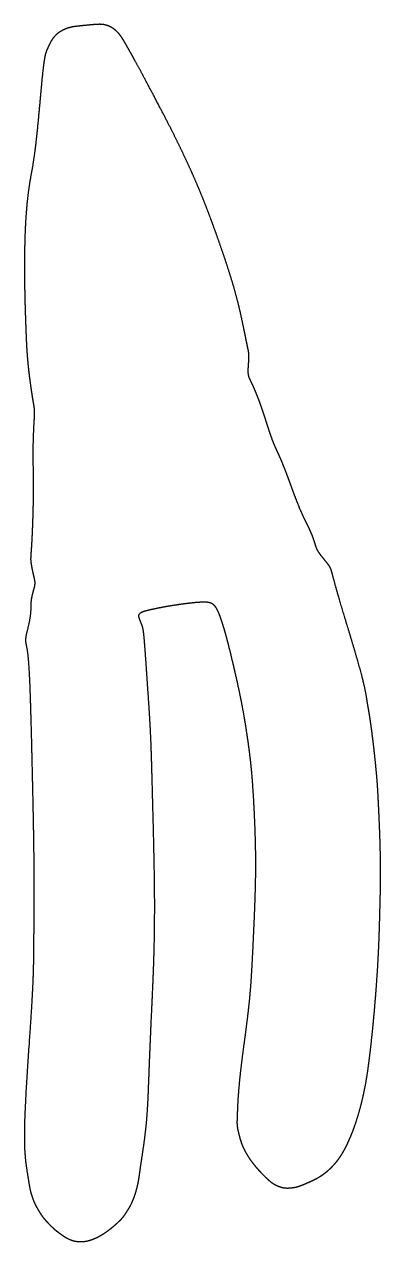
# Model space of a CAD drawing. Header units: millimetres. Extents: x -29 to 29, y -99 to 99.
import ezdxf

# ---------------------------------------------------------------- set-up
doc = ezdxf.new("R2010")
doc.units = ezdxf.units.MM
doc.layers.get('0').update_dxf_attribs({"linetype": 'CONTINUOUS'})

msp = doc.modelspace()

# ---------------------------------------------------------------- linework, layer by layer
msp.add_open_spline([(-21.29, -99.18), (-21.38, -99.15), (-21.54, -99.09), (-21.79, -98.99), (-22.11, -98.84), (-22.5, -98.6), (-22.89, -98.34), (-23.25, -98.08), (-23.58, -97.84), (-23.9, -97.6), (-24.25, -97.3), (-24.68, -96.9), (-25.16, -96.42), (-25.63, -95.91), (-26.03, -95.43), (-26.32, -95.03), (-26.54, -94.68), (-26.75, -94.34), (-26.96, -93.97), (-27.19, -93.57), (-27.4, -93.15), (-27.58, -92.72), (-27.73, -92.31), (-27.86, -91.92), (-27.99, -91.52), (-28.11, -91.06), (-28.22, -90.53), (-28.32, -89.91), (-28.43, -89.25), (-28.54, -88.55), (-28.65, -87.84), (-28.77, -87.09), (-28.88, -86.27), (-28.97, -85.34), (-29.04, -84.24), (-29.08, -82.94), (-29.08, -81.43), (-29.04, -79.7), (-28.97, -77.77), (-28.86, -75.67), (-28.73, -73.44), (-28.59, -71.14), (-28.43, -68.81), (-28.27, -66.5), (-28.12, -64.28), (-27.98, -62.17), (-27.86, -60.22), (-27.76, -58.46), (-27.69, -56.89), (-27.64, -55.51), (-27.61, -54.3), (-27.59, -53.24), (-27.58, -52.28), (-27.57, -51.39), (-27.57, -50.52), (-27.56, -49.64), (-27.55, -48.71), (-27.54, -47.68), (-27.52, -46.54), (-27.51, -45.24), (-27.5, -43.78), (-27.5, -42.14), (-27.51, -40.31), (-27.52, -38.31), (-27.55, -36.13), (-27.58, -33.81), (-27.62, -31.36), (-27.67, -28.81), (-27.73, -26.2), (-27.79, -23.56), (-27.85, -20.94), (-27.91, -18.36), (-27.97, -15.87), (-28.04, -13.5), (-28.1, -11.29), (-28.17, -9.28), (-28.24, -7.48), (-28.32, -5.92), (-28.41, -4.62), (-28.51, -3.57), (-28.62, -2.76), (-28.73, -2.16), (-28.83, -1.71), (-28.9, -1.33), (-28.89, -0.91), (-28.8, -0.35), (-28.63, 0.36), (-28.43, 1.18), (-28.23, 2.03), (-28.1, 2.83), (-28.04, 3.54), (-28.03, 4.15), (-28.03, 4.74), (-27.98, 5.35), (-27.86, 6.02), (-27.68, 6.71), (-27.5, 7.34), (-27.38, 7.85), (-27.35, 8.26), (-27.42, 8.66), (-27.54, 9.16), (-27.69, 9.8), (-27.83, 10.5), (-27.95, 11.15), (-28.03, 11.66), (-28.06, 12.04), (-28.04, 12.44), (-28, 13.02), (-27.94, 13.86), (-27.87, 15), (-27.8, 16.4), (-27.74, 17.99), (-27.68, 19.69), (-27.65, 21.38), (-27.63, 22.99), (-27.63, 24.45), (-27.64, 25.73), (-27.66, 26.86), (-27.67, 27.88), (-27.69, 28.85), (-27.69, 29.82), (-27.67, 30.83), (-27.64, 31.89), (-27.6, 32.97), (-27.55, 33.98), (-27.5, 34.87), (-27.46, 35.59), (-27.45, 36.11), (-27.46, 36.51), (-27.51, 36.91), (-27.6, 37.42), (-27.72, 38.12), (-27.86, 39), (-28.01, 40.01), (-28.16, 41.09), (-28.3, 42.18), (-28.42, 43.22), (-28.52, 44.21), (-28.61, 45.16), (-28.67, 46.11), (-28.73, 47.09), (-28.78, 48.14), (-28.82, 49.3), (-28.87, 50.57), (-28.92, 51.98), (-28.97, 53.5), (-29.01, 55.13), (-29.04, 56.84), (-29.06, 58.61), (-29.06, 60.39), (-29.05, 62.18), (-29.01, 63.92), (-28.96, 65.59), (-28.88, 67.17), (-28.78, 68.63), (-28.67, 69.98), (-28.54, 71.19), (-28.4, 72.28), (-28.26, 73.26), (-28.11, 74.17), (-27.95, 75.04), (-27.79, 75.92), (-27.63, 76.88), (-27.47, 77.97), (-27.3, 79.22), (-27.13, 80.66), (-26.96, 82.29), (-26.79, 84.06), (-26.62, 85.91), (-26.45, 87.76), (-26.29, 89.52), (-26.14, 91.11), (-25.99, 92.45), (-25.85, 93.51), (-25.71, 94.28), (-25.58, 94.81), (-25.43, 95.17), (-25.28, 95.51), (-25.1, 95.89), (-24.9, 96.32), (-24.68, 96.74), (-24.42, 97.12), (-24.14, 97.45), (-23.84, 97.76), (-23.5, 98.04), (-23.12, 98.29), (-22.69, 98.51), (-22.27, 98.7), (-21.88, 98.83), (-21.53, 98.93), (-21.12, 99.01), (-20.55, 99.08), (-19.78, 99.17), (-18.9, 99.25), (-18.02, 99.34), (-17.26, 99.4), (-16.68, 99.42), (-16.26, 99.39), (-15.91, 99.32), (-15.52, 99.21), (-15.09, 99.03), (-14.66, 98.8), (-14.27, 98.51), (-13.95, 98.22), (-13.68, 97.93), (-13.44, 97.64), (-13.17, 97.27), (-12.84, 96.73), (-12.41, 95.99), (-11.87, 95.02), (-11.22, 93.85), (-10.5, 92.52), (-9.72, 91.08), (-8.92, 89.58), (-8.13, 88.09), (-7.37, 86.65), (-6.66, 85.29), (-6.01, 84.04), (-5.42, 82.88), (-4.87, 81.8), (-4.37, 80.79), (-3.89, 79.82), (-3.43, 78.86), (-2.97, 77.9), (-2.51, 76.91), (-2.03, 75.88), (-1.55, 74.81), (-1.07, 73.69), (-0.57, 72.53), (-0.08, 71.33), (0.42, 70.1), (0.9, 68.83), (1.39, 67.55), (1.86, 66.27), (2.32, 64.98), (2.77, 63.7), (3.21, 62.43), (3.64, 61.18), (4.04, 59.95), (4.44, 58.73), (4.81, 57.52), (5.17, 56.3), (5.51, 55.07), (5.83, 53.84), (6.13, 52.6), (6.4, 51.37), (6.65, 50.17), (6.88, 49.06), (7.08, 48.07), (7.25, 47.24), (7.39, 46.6), (7.49, 46.12), (7.56, 45.73), (7.59, 45.32), (7.57, 44.78), (7.53, 44.11), (7.48, 43.4), (7.45, 42.75), (7.47, 42.25), (7.56, 41.86), (7.72, 41.48), (7.96, 40.99), (8.27, 40.34), (8.63, 39.52), (9.02, 38.55), (9.42, 37.47), (9.81, 36.35), (10.18, 35.23), (10.53, 34.16), (10.84, 33.17), (11.13, 32.29), (11.41, 31.51), (11.68, 30.82), (11.96, 30.19), (12.25, 29.56), (12.57, 28.87), (12.92, 28.07), (13.3, 27.12), (13.72, 26.05), (14.15, 24.86), (14.61, 23.63), (15.06, 22.4), (15.5, 21.25), (15.92, 20.21), (16.31, 19.31), (16.68, 18.55), (17.02, 17.88), (17.33, 17.25), (17.63, 16.61), (17.91, 15.94), (18.15, 15.27), (18.35, 14.66), (18.51, 14.16), (18.65, 13.76), (18.82, 13.41), (19.09, 13), (19.48, 12.49), (19.93, 11.93), (20.36, 11.4), (20.68, 10.98), (20.89, 10.65), (21.02, 10.28), (21.17, 9.74), (21.38, 8.9), (21.7, 7.73), (22.12, 6.24), (22.64, 4.46), (23.24, 2.49), (23.87, 0.4), (24.5, -1.68), (25.09, -3.67), (25.61, -5.48), (26.03, -7.04), (26.34, -8.31), (26.56, -9.32), (26.71, -10.09), (26.81, -10.69), (26.88, -11.19), (26.96, -11.67), (27.05, -12.19), (27.16, -12.84), (27.3, -13.64), (27.44, -14.61), (27.6, -15.75), (27.76, -17), (27.92, -18.31), (28.07, -19.61), (28.2, -20.86), (28.31, -22), (28.41, -23.02), (28.49, -23.92), (28.55, -24.75), (28.6, -25.57), (28.65, -26.43), (28.7, -27.37), (28.75, -28.44), (28.81, -29.62), (28.86, -30.91), (28.92, -32.27), (28.97, -33.66), (29.01, -35.05), (29.04, -36.4), (29.06, -37.69), (29.07, -38.89), (29.07, -40.02), (29.06, -41.09), (29.04, -42.12), (29.01, -43.13), (28.99, -44.15), (28.96, -45.2), (28.93, -46.31), (28.9, -47.48), (28.86, -48.72), (28.82, -50.03), (28.76, -51.42), (28.69, -52.87), (28.61, -54.37), (28.51, -55.92), (28.4, -57.49), (28.28, -59.07), (28.15, -60.63), (28.02, -62.16), (27.88, -63.65), (27.74, -65.07), (27.6, -66.42), (27.46, -67.7), (27.32, -68.9), (27.18, -70.03), (27.03, -71.11), (26.88, -72.16), (26.71, -73.18), (26.52, -74.2), (26.31, -75.21), (26.09, -76.22), (25.84, -77.22), (25.57, -78.21), (25.28, -79.17), (24.99, -80.09), (24.68, -80.95), (24.37, -81.75), (24.07, -82.49), (23.77, -83.16), (23.48, -83.78), (23.19, -84.35), (22.89, -84.89), (22.56, -85.42), (22.19, -85.95), (21.78, -86.47), (21.33, -86.97), (20.88, -87.43), (20.46, -87.82), (20.07, -88.14), (19.73, -88.39), (19.42, -88.6), (19.1, -88.81), (18.7, -89.04), (18.19, -89.31), (17.58, -89.59), (16.95, -89.87), (16.37, -90.12), (15.88, -90.3), (15.48, -90.43), (15.09, -90.52), (14.66, -90.59), (14.21, -90.64), (13.74, -90.65), (13.3, -90.61), (12.87, -90.52), (12.44, -90.37), (12.01, -90.18), (11.62, -89.97), (11.28, -89.76), (10.96, -89.5), (10.6, -89.18), (10.16, -88.75), (9.63, -88.22), (9.05, -87.6), (8.47, -86.93), (7.95, -86.25), (7.51, -85.62), (7.17, -85.06), (6.92, -84.59), (6.72, -84.21), (6.56, -83.86), (6.39, -83.44), (6.21, -82.9), (6.03, -82.25), (5.85, -81.57), (5.72, -80.96), (5.64, -80.46), (5.62, -80.06), (5.63, -79.65), (5.64, -79.16), (5.67, -78.52), (5.7, -77.72), (5.74, -76.74), (5.81, -75.62), (5.91, -74.36), (6.04, -72.99), (6.19, -71.56), (6.37, -70.07), (6.56, -68.57), (6.76, -67.07), (6.96, -65.61), (7.15, -64.18), (7.32, -62.82), (7.47, -61.5), (7.61, -60.24), (7.73, -59), (7.83, -57.78), (7.91, -56.56), (7.99, -55.32), (8.06, -54.05), (8.13, -52.75), (8.2, -51.41), (8.26, -50.04), (8.32, -48.66), (8.39, -47.28), (8.44, -45.91), (8.5, -44.56), (8.54, -43.25), (8.58, -41.98), (8.61, -40.73), (8.63, -39.5), (8.64, -38.28), (8.64, -37.04), (8.63, -35.76), (8.6, -34.45), (8.57, -33.09), (8.52, -31.68), (8.46, -30.24), (8.39, -28.8), (8.32, -27.36), (8.23, -25.98), (8.14, -24.65), (8.05, -23.42), (7.95, -22.29), (7.84, -21.26), (7.74, -20.33), (7.63, -19.47), (7.52, -18.65), (7.41, -17.84), (7.29, -17), (7.16, -16.11), (7.01, -15.13), (6.83, -14.04), (6.62, -12.83), (6.37, -11.49), (6.08, -10.04), (5.76, -8.52), (5.41, -6.96), (5.06, -5.44), (4.73, -4.04), (4.43, -2.82), (4.18, -1.84), (3.99, -1.1), (3.85, -0.59), (3.75, -0.22), (3.64, 0.16), (3.49, 0.67), (3.29, 1.37), (3.02, 2.2), (2.72, 3.05), (2.4, 3.79), (2.08, 4.33), (1.8, 4.67), (1.53, 4.86), (1.24, 4.99), (0.84, 5.08), (0.23, 5.1), (-0.64, 5.06), (-1.74, 4.96), (-2.99, 4.81), (-4.29, 4.62), (-5.52, 4.43), (-6.59, 4.23), (-7.45, 4.06), (-8.12, 3.92), (-8.68, 3.79), (-9.19, 3.67), (-9.7, 3.53), (-10.14, 3.33), (-10.4, 3.04), (-10.41, 2.64), (-10.25, 2.18), (-10.03, 1.7), (-9.86, 1.24), (-9.74, 0.84), (-9.67, 0.48), (-9.61, 0.12), (-9.56, -0.36), (-9.49, -1.05), (-9.42, -1.99), (-9.33, -3.18), (-9.23, -4.59), (-9.12, -6.15), (-9.01, -7.79), (-8.9, -9.43), (-8.79, -11.01), (-8.69, -12.48), (-8.61, -13.81), (-8.54, -15.02), (-8.48, -16.14), (-8.43, -17.2), (-8.39, -18.26), (-8.35, -19.37), (-8.31, -20.58), (-8.27, -21.92), (-8.23, -23.4), (-8.18, -25.03), (-8.14, -26.78), (-8.09, -28.65), (-8.04, -30.62), (-7.99, -32.64), (-7.94, -34.69), (-7.9, -36.73), (-7.86, -38.76), (-7.83, -40.73), (-7.81, -42.64), (-7.8, -44.49), (-7.81, -46.27), (-7.82, -48), (-7.84, -49.69), (-7.88, -51.35), (-7.92, -53), (-7.98, -54.65), (-8.04, -56.31), (-8.11, -57.99), (-8.19, -59.7), (-8.27, -61.42), (-8.35, -63.14), (-8.43, -64.86), (-8.5, -66.56), (-8.57, -68.22), (-8.64, -69.81), (-8.69, -71.34), (-8.75, -72.79), (-8.8, -74.15), (-8.85, -75.44), (-8.91, -76.66), (-8.97, -77.83), (-9.05, -78.98), (-9.15, -80.11), (-9.27, -81.25), (-9.41, -82.4), (-9.56, -83.55), (-9.73, -84.68), (-9.89, -85.76), (-10.04, -86.76), (-10.17, -87.65), (-10.28, -88.43), (-10.38, -89.1), (-10.48, -89.7), (-10.6, -90.28), (-10.75, -90.89), (-10.94, -91.53), (-11.16, -92.18), (-11.4, -92.78), (-11.63, -93.28), (-11.84, -93.69), (-12.06, -94.04), (-12.28, -94.4), (-12.53, -94.78), (-12.78, -95.16), (-13.05, -95.5), (-13.33, -95.81), (-13.66, -96.13), (-14.06, -96.49), (-14.52, -96.9), (-15.05, -97.33), (-15.62, -97.76), (-16.22, -98.16), (-16.8, -98.5), (-17.34, -98.77), (-17.82, -98.98), (-18.25, -99.14), (-18.66, -99.25), (-19.07, -99.34), (-19.52, -99.39), (-19.97, -99.41), (-20.43, -99.38), (-20.79, -99.32), (-21.04, -99.26), (-21.21, -99.21), (-21.29, -99.18)], degree=5)

doc.saveas('drawing.dxf')
